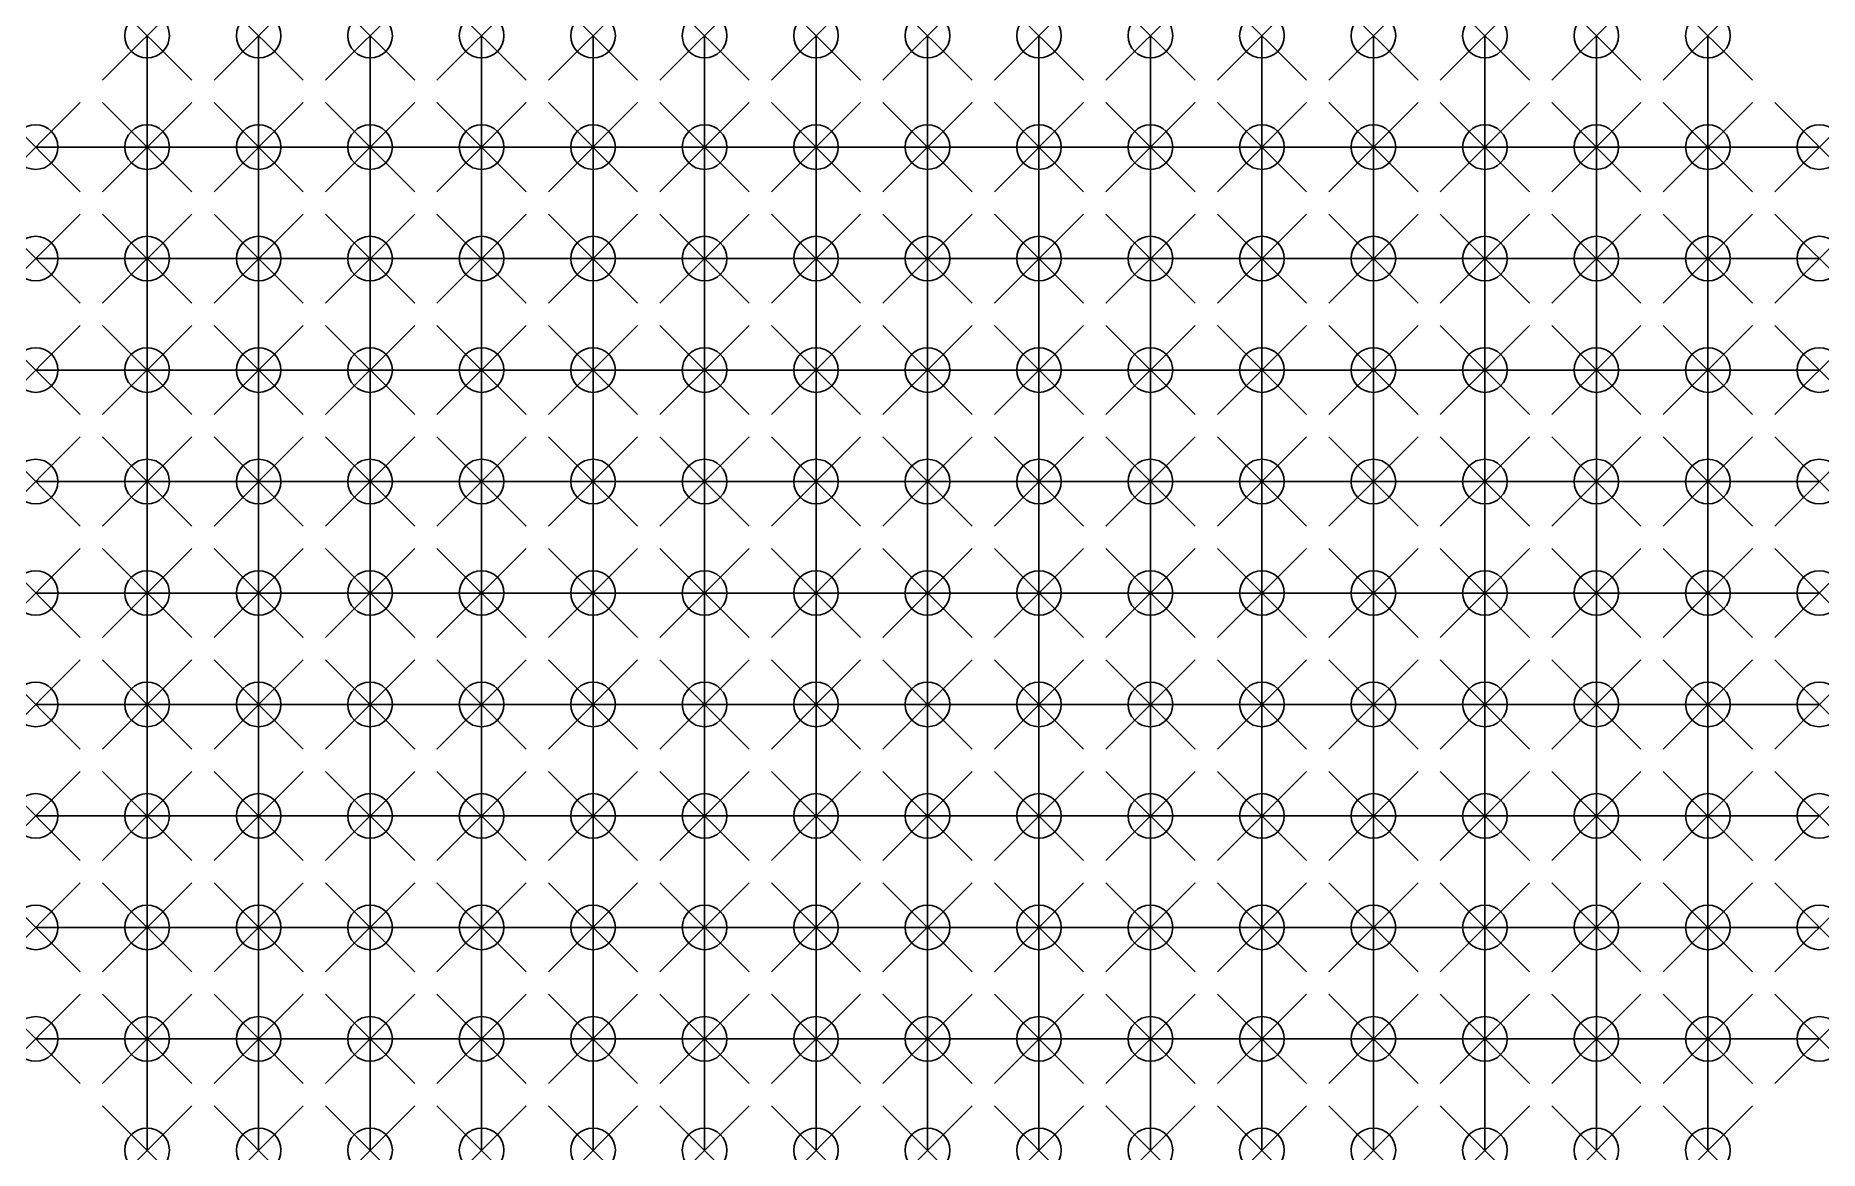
# Model space of a CAD drawing. Header units: inches. Extents: x 0 to 40, y 0 to 25.
import ezdxf

# ---------------------------------------------------------------- set-up
doc = ezdxf.new("R2010")
doc.units = ezdxf.units.IN
doc.header["$MEASUREMENT"] = 0
doc.header["$PDMODE"] = 35
for name, color, linetype in [('GF_Glass_01', 210, 'Continuous'), ('GF_Glass_02', 210, 'Continuous'), ('GF_Glass_03', 210, 'Continuous'), ('GF_Glass_04', 210, 'Continuous'), ('GF_Glass_05', 210, 'Continuous'), ('NF_Glassload', 150, 'Continuous'), ('NF_RestraintsXYZ', 70, 'Continuous'), ('NF_Windload_01', 40, 'Continuous'), ('NF_Windload_02', 40, 'Continuous'), ('NF_Windload_03', 40, 'Continuous'), ('NF_Windload_04', 40, 'Continuous'), ('NF_Windload_05', 40, 'Continuous'), ('NF_Windload_06', 40, 'Continuous'), ('NF_Windload_07', 40, 'Continuous'), ('NF_Windload_08', 40, 'Continuous'), ('NF_Windload_09', 40, 'Continuous')]:
    doc.layers.add(name, color=color, linetype=linetype)

msp = doc.modelspace()

# ---------------------------------------------------------------- linework, layer by layer
for p, q in [((2.5, 25), (2.5, 22.5)), ((5, 25), (5, 22.5)), ((7.5, 25), (7.5, 22.5)), ((10, 25), (10, 22.5)), ((12.5, 25), (12.5, 22.5)), ((15, 25), (15, 22.5)), ((17.5, 25), (17.5, 22.5)), ((20, 25), (20, 22.5)), ((22.5, 25), (22.5, 22.5)), ((25, 25), (25, 22.5)), ((27.5, 25), (27.5, 22.5)), ((30, 25), (30, 22.5)), ((32.5, 25), (32.5, 22.5)), ((35, 25), (35, 22.5)), ((37.5, 25), (37.5, 22.5)), ((0, 22.5), (2.5, 22.5)), ((2.5, 22.5), (2.5, 20)), ((2.5, 22.5), (5, 22.5)), ((5, 22.5), (5, 20)), ((5, 22.5), (7.5, 22.5)), ((7.5, 22.5), (7.5, 20)), ((7.5, 22.5), (10, 22.5)), ((10, 22.5), (10, 20)), ((10, 22.5), (12.5, 22.5)), ((12.5, 22.5), (12.5, 20)), ((12.5, 22.5), (15, 22.5)), ((15, 22.5), (15, 20)), ((15, 22.5), (17.5, 22.5)), ((17.5, 22.5), (17.5, 20)), ((17.5, 22.5), (20, 22.5)), ((20, 22.5), (20, 20)), ((20, 22.5), (22.5, 22.5)), ((22.5, 22.5), (22.5, 20)), ((22.5, 22.5), (25, 22.5)), ((25, 22.5), (25, 20)), ((25, 22.5), (27.5, 22.5)), ((27.5, 22.5), (27.5, 20)), ((27.5, 22.5), (30, 22.5)), ((30, 22.5), (30, 20)), ((30, 22.5), (32.5, 22.5)), ((32.5, 22.5), (32.5, 20)), ((32.5, 22.5), (35, 22.5)), ((35, 22.5), (35, 20)), ((35, 22.5), (37.5, 22.5)), ((37.5, 22.5), (37.5, 20)), ((37.5, 22.5), (40, 22.5)), ((0, 20), (2.5, 20)), ((2.5, 20), (2.5, 17.5)), ((2.5, 20), (5, 20)), ((5, 20), (5, 17.5)), ((5, 20), (7.5, 20)), ((7.5, 20), (7.5, 17.5)), ((7.5, 20), (10, 20)), ((10, 20), (10, 17.5)), ((10, 20), (12.5, 20)), ((12.5, 20), (12.5, 17.5)), ((12.5, 20), (15, 20)), ((15, 20), (15, 17.5)), ((15, 20), (17.5, 20)), ((17.5, 20), (17.5, 17.5)), ((17.5, 20), (20, 20)), ((20, 20), (20, 17.5)), ((20, 20), (22.5, 20)), ((22.5, 20), (22.5, 17.5)), ((22.5, 20), (25, 20)), ((25, 20), (25, 17.5)), ((25, 20), (27.5, 20)), ((27.5, 20), (27.5, 17.5)), ((27.5, 20), (30, 20)), ((30, 20), (30, 17.5)), ((30, 20), (32.5, 20)), ((32.5, 20), (32.5, 17.5)), ((32.5, 20), (35, 20)), ((35, 20), (35, 17.5)), ((35, 20), (37.5, 20)), ((37.5, 20), (37.5, 17.5)), ((37.5, 20), (40, 20)), ((0, 17.5), (2.5, 17.5)), ((2.5, 17.5), (2.5, 15)), ((2.5, 17.5), (5, 17.5)), ((5, 17.5), (5, 15)), ((5, 17.5), (7.5, 17.5)), ((7.5, 17.5), (7.5, 15)), ((7.5, 17.5), (10, 17.5)), ((10, 17.5), (10, 15)), ((10, 17.5), (12.5, 17.5)), ((12.5, 17.5), (12.5, 15)), ((12.5, 17.5), (15, 17.5)), ((15, 17.5), (15, 15)), ((15, 17.5), (17.5, 17.5)), ((17.5, 17.5), (17.5, 15)), ((17.5, 17.5), (20, 17.5)), ((20, 17.5), (20, 15)), ((20, 17.5), (22.5, 17.5)), ((22.5, 17.5), (22.5, 15)), ((22.5, 17.5), (25, 17.5)), ((25, 17.5), (25, 15)), ((25, 17.5), (27.5, 17.5)), ((27.5, 17.5), (27.5, 15)), ((27.5, 17.5), (30, 17.5)), ((30, 17.5), (30, 15)), ((30, 17.5), (32.5, 17.5)), ((32.5, 17.5), (32.5, 15)), ((32.5, 17.5), (35, 17.5)), ((35, 17.5), (35, 15)), ((35, 17.5), (37.5, 17.5)), ((37.5, 17.5), (37.5, 15)), ((37.5, 17.5), (40, 17.5)), ((0, 15), (2.5, 15)), ((2.5, 15), (2.5, 12.5)), ((2.5, 15), (5, 15)), ((5, 15), (5, 12.5)), ((5, 15), (7.5, 15)), ((7.5, 15), (7.5, 12.5)), ((7.5, 15), (10, 15)), ((10, 15), (10, 12.5)), ((10, 15), (12.5, 15)), ((12.5, 15), (12.5, 12.5)), ((12.5, 15), (15, 15)), ((15, 15), (15, 12.5)), ((15, 15), (17.5, 15)), ((17.5, 15), (17.5, 12.5)), ((17.5, 15), (20, 15)), ((20, 15), (20, 12.5)), ((20, 15), (22.5, 15)), ((22.5, 15), (22.5, 12.5)), ((22.5, 15), (25, 15)), ((25, 15), (25, 12.5)), ((25, 15), (27.5, 15)), ((27.5, 15), (27.5, 12.5)), ((27.5, 15), (30, 15)), ((30, 15), (30, 12.5)), ((30, 15), (32.5, 15)), ((32.5, 15), (32.5, 12.5)), ((32.5, 15), (35, 15)), ((35, 15), (35, 12.5)), ((35, 15), (37.5, 15)), ((37.5, 15), (37.5, 12.5)), ((37.5, 15), (40, 15)), ((0, 12.5), (2.5, 12.5)), ((2.5, 12.5), (2.5, 10)), ((2.5, 12.5), (5, 12.5)), ((5, 12.5), (5, 10)), ((5, 12.5), (7.5, 12.5)), ((7.5, 12.5), (7.5, 10)), ((7.5, 12.5), (10, 12.5)), ((10, 12.5), (10, 10)), ((10, 12.5), (12.5, 12.5)), ((12.5, 12.5), (12.5, 10)), ((12.5, 12.5), (15, 12.5)), ((15, 12.5), (15, 10)), ((15, 12.5), (17.5, 12.5)), ((17.5, 12.5), (17.5, 10)), ((17.5, 12.5), (20, 12.5)), ((20, 12.5), (20, 10)), ((20, 12.5), (22.5, 12.5)), ((22.5, 12.5), (22.5, 10)), ((22.5, 12.5), (25, 12.5)), ((25, 12.5), (25, 10)), ((25, 12.5), (27.5, 12.5)), ((27.5, 12.5), (27.5, 10)), ((27.5, 12.5), (30, 12.5)), ((30, 12.5), (30, 10)), ((30, 12.5), (32.5, 12.5)), ((32.5, 12.5), (32.5, 10)), ((32.5, 12.5), (35, 12.5)), ((35, 12.5), (35, 10)), ((35, 12.5), (37.5, 12.5)), ((37.5, 12.5), (37.5, 10)), ((37.5, 12.5), (40, 12.5)), ((0, 10), (2.5, 10)), ((2.5, 10), (2.5, 7.5)), ((2.5, 10), (5, 10)), ((5, 10), (5, 7.5)), ((5, 10), (7.5, 10)), ((7.5, 10), (7.5, 7.5)), ((7.5, 10), (10, 10)), ((10, 10), (10, 7.5)), ((10, 10), (12.5, 10)), ((12.5, 10), (12.5, 7.5)), ((12.5, 10), (15, 10)), ((15, 10), (15, 7.5)), ((15, 10), (17.5, 10)), ((17.5, 10), (17.5, 7.5)), ((17.5, 10), (20, 10)), ((20, 10), (20, 7.5)), ((20, 10), (22.5, 10)), ((22.5, 10), (22.5, 7.5)), ((22.5, 10), (25, 10)), ((25, 10), (25, 7.5)), ((25, 10), (27.5, 10)), ((27.5, 10), (27.5, 7.5)), ((27.5, 10), (30, 10)), ((30, 10), (30, 7.5)), ((30, 10), (32.5, 10)), ((32.5, 10), (32.5, 7.5)), ((32.5, 10), (35, 10)), ((35, 10), (35, 7.5)), ((35, 10), (37.5, 10)), ((37.5, 10), (37.5, 7.5)), ((37.5, 10), (40, 10)), ((0, 7.5), (2.5, 7.5)), ((2.5, 7.5), (2.5, 5)), ((2.5, 7.5), (5, 7.5)), ((5, 7.5), (5, 5)), ((5, 7.5), (7.5, 7.5)), ((7.5, 7.5), (7.5, 5)), ((7.5, 7.5), (10, 7.5)), ((10, 7.5), (10, 5)), ((10, 7.5), (12.5, 7.5)), ((12.5, 7.5), (12.5, 5)), ((12.5, 7.5), (15, 7.5)), ((15, 7.5), (15, 5)), ((15, 7.5), (17.5, 7.5)), ((17.5, 7.5), (17.5, 5)), ((17.5, 7.5), (20, 7.5)), ((20, 7.5), (20, 5)), ((20, 7.5), (22.5, 7.5)), ((22.5, 7.5), (22.5, 5)), ((22.5, 7.5), (25, 7.5)), ((25, 7.5), (25, 5)), ((25, 7.5), (27.5, 7.5)), ((27.5, 7.5), (27.5, 5)), ((27.5, 7.5), (30, 7.5)), ((30, 7.5), (30, 5)), ((30, 7.5), (32.5, 7.5)), ((32.5, 7.5), (32.5, 5)), ((32.5, 7.5), (35, 7.5)), ((35, 7.5), (35, 5)), ((35, 7.5), (37.5, 7.5)), ((37.5, 7.5), (37.5, 5)), ((37.5, 7.5), (40, 7.5)), ((0, 5), (2.5, 5)), ((2.5, 5), (2.5, 2.5)), ((2.5, 5), (5, 5)), ((5, 5), (5, 2.5)), ((5, 5), (7.5, 5)), ((7.5, 5), (7.5, 2.5)), ((7.5, 5), (10, 5)), ((10, 5), (10, 2.5)), ((10, 5), (12.5, 5)), ((12.5, 5), (12.5, 2.5)), ((12.5, 5), (15, 5)), ((15, 5), (15, 2.5)), ((15, 5), (17.5, 5)), ((17.5, 5), (17.5, 2.5)), ((17.5, 5), (20, 5)), ((20, 5), (20, 2.5)), ((20, 5), (22.5, 5)), ((22.5, 5), (22.5, 2.5)), ((22.5, 5), (25, 5)), ((25, 5), (25, 2.5)), ((25, 5), (27.5, 5)), ((27.5, 5), (27.5, 2.5)), ((27.5, 5), (30, 5)), ((30, 5), (30, 2.5)), ((30, 5), (32.5, 5)), ((32.5, 5), (32.5, 2.5)), ((32.5, 5), (35, 5)), ((35, 5), (35, 2.5)), ((35, 5), (37.5, 5)), ((37.5, 5), (37.5, 2.5)), ((37.5, 5), (40, 5)), ((0, 2.5), (2.5, 2.5)), ((2.5, 2.5), (2.5, 0)), ((2.5, 2.5), (5, 2.5)), ((5, 2.5), (5, 0)), ((5, 2.5), (7.5, 2.5)), ((7.5, 2.5), (7.5, 0)), ((7.5, 2.5), (10, 2.5)), ((10, 2.5), (10, 0)), ((10, 2.5), (12.5, 2.5)), ((12.5, 2.5), (12.5, 0)), ((12.5, 2.5), (15, 2.5)), ((15, 2.5), (15, 0)), ((15, 2.5), (17.5, 2.5)), ((17.5, 2.5), (17.5, 0)), ((17.5, 2.5), (20, 2.5)), ((20, 2.5), (20, 0)), ((20, 2.5), (22.5, 2.5)), ((22.5, 2.5), (22.5, 0)), ((22.5, 2.5), (25, 2.5)), ((25, 2.5), (25, 0)), ((25, 2.5), (27.5, 2.5)), ((27.5, 2.5), (27.5, 0)), ((27.5, 2.5), (30, 2.5)), ((30, 2.5), (30, 0)), ((30, 2.5), (32.5, 2.5)), ((32.5, 2.5), (32.5, 0)), ((32.5, 2.5), (35, 2.5)), ((35, 2.5), (35, 0)), ((35, 2.5), (37.5, 2.5)), ((37.5, 2.5), (37.5, 0)), ((37.5, 2.5), (40, 2.5))]:
    msp.add_line(p, q)
at = {"layer": 'GF_Glass_01'}
for p in [(2.5, 2.5), (5, 2.5), (2.5, 0), (5, 0)]:
    msp.add_point(p, dxfattribs=at)
at = {"layer": 'GF_Glass_02'}
for p in [(7.5, 7.5), (10, 7.5), (7.5, 5), (10, 5)]:
    msp.add_point(p, dxfattribs=at)
at = {"layer": 'GF_Glass_03'}
for p in [(15, 12.5), (17.5, 12.5), (15, 10), (17.5, 10)]:
    msp.add_point(p, dxfattribs=at)
at = {"layer": 'GF_Glass_04'}
for p in [(10, 20), (12.5, 20), (10, 17.5), (12.5, 17.5)]:
    msp.add_point(p, dxfattribs=at)
at = {"layer": 'GF_Glass_05'}
for p in [(2.5, 25), (5, 25), (2.5, 22.5), (5, 22.5)]:
    msp.add_point(p, dxfattribs=at)
at = {"layer": 'NF_Glassload'}
for p in [(2.5, 22.5), (5, 22.5), (7.5, 22.5), (10, 22.5), (12.5, 22.5), (15, 22.5), (17.5, 22.5), (20, 22.5), (22.5, 22.5), (25, 22.5), (27.5, 22.5), (30, 22.5), (32.5, 22.5), (35, 22.5), (37.5, 22.5), (2.5, 20), (5, 20), (7.5, 20), (10, 20), (12.5, 20), (15, 20), (17.5, 20), (20, 20), (22.5, 20), (25, 20), (27.5, 20), (30, 20), (32.5, 20), (35, 20), (37.5, 20), (2.5, 17.5), (5, 17.5), (7.5, 17.5), (10, 17.5), (12.5, 17.5), (15, 17.5), (17.5, 17.5), (20, 17.5), (22.5, 17.5), (25, 17.5), (27.5, 17.5), (30, 17.5), (32.5, 17.5), (35, 17.5), (37.5, 17.5), (2.5, 15), (5, 15), (7.5, 15), (10, 15), (12.5, 15), (15, 15), (17.5, 15), (20, 15), (22.5, 15), (25, 15), (27.5, 15), (30, 15), (32.5, 15), (35, 15), (37.5, 15), (2.5, 12.5), (5, 12.5), (7.5, 12.5), (10, 12.5), (12.5, 12.5), (15, 12.5), (17.5, 12.5), (20, 12.5), (22.5, 12.5), (25, 12.5), (27.5, 12.5), (30, 12.5), (32.5, 12.5), (35, 12.5), (37.5, 12.5), (2.5, 10), (5, 10), (7.5, 10), (10, 10), (12.5, 10), (15, 10), (17.5, 10), (20, 10), (22.5, 10), (25, 10), (27.5, 10), (30, 10), (32.5, 10), (35, 10), (37.5, 10), (2.5, 7.5), (5, 7.5), (7.5, 7.5), (10, 7.5), (12.5, 7.5), (15, 7.5), (17.5, 7.5), (20, 7.5), (22.5, 7.5), (25, 7.5), (27.5, 7.5), (30, 7.5), (32.5, 7.5), (35, 7.5), (37.5, 7.5), (2.5, 5), (5, 5), (7.5, 5), (10, 5), (12.5, 5), (15, 5), (17.5, 5), (20, 5), (22.5, 5), (25, 5), (27.5, 5), (30, 5), (32.5, 5), (35, 5), (37.5, 5), (2.5, 2.5), (5, 2.5), (7.5, 2.5), (10, 2.5), (12.5, 2.5), (15, 2.5), (17.5, 2.5), (20, 2.5), (22.5, 2.5), (25, 2.5), (27.5, 2.5), (30, 2.5), (32.5, 2.5), (35, 2.5), (37.5, 2.5)]:
    msp.add_point(p, dxfattribs=at)
at = {"layer": 'NF_RestraintsXYZ'}
for p in [(2.5, 25), (5, 25), (7.5, 25), (10, 25), (12.5, 25), (15, 25), (17.5, 25), (20, 25), (22.5, 25), (25, 25), (27.5, 25), (30, 25), (32.5, 25), (35, 25), (37.5, 25), (0, 22.5), (40, 22.5), (0, 20), (40, 20), (0, 17.5), (40, 17.5), (0, 15), (40, 15), (0, 12.5), (40, 12.5), (0, 10), (40, 10), (0, 7.5), (40, 7.5), (0, 5), (40, 5), (0, 2.5), (40, 2.5), (2.5, 0), (5, 0), (7.5, 0), (10, 0), (12.5, 0), (15, 0), (17.5, 0), (20, 0), (22.5, 0), (25, 0), (27.5, 0), (30, 0), (32.5, 0), (35, 0), (37.5, 0)]:
    msp.add_point(p, dxfattribs=at)
at = {"layer": 'NF_Windload_01'}
for p in [(2.5, 2.5), (5, 2.5), (7.5, 2.5), (10, 2.5), (12.5, 2.5), (15, 2.5), (17.5, 2.5), (20, 2.5), (22.5, 2.5), (25, 2.5), (27.5, 2.5), (30, 2.5), (32.5, 2.5), (35, 2.5), (37.5, 2.5)]:
    msp.add_point(p, dxfattribs=at)
at = {"layer": 'NF_Windload_02'}
for p in [(2.5, 5), (5, 5), (7.5, 5), (10, 5), (12.5, 5), (15, 5), (17.5, 5), (20, 5), (22.5, 5), (25, 5), (27.5, 5), (30, 5), (32.5, 5), (35, 5), (37.5, 5)]:
    msp.add_point(p, dxfattribs=at)
at = {"layer": 'NF_Windload_03'}
for p in [(2.5, 7.5), (5, 7.5), (7.5, 7.5), (10, 7.5), (12.5, 7.5), (15, 7.5), (17.5, 7.5), (20, 7.5), (22.5, 7.5), (25, 7.5), (27.5, 7.5), (30, 7.5), (32.5, 7.5), (35, 7.5), (37.5, 7.5)]:
    msp.add_point(p, dxfattribs=at)
at = {"layer": 'NF_Windload_04'}
for p in [(2.5, 10), (5, 10), (7.5, 10), (10, 10), (12.5, 10), (15, 10), (17.5, 10), (20, 10), (22.5, 10), (25, 10), (27.5, 10), (30, 10), (32.5, 10), (35, 10), (37.5, 10)]:
    msp.add_point(p, dxfattribs=at)
at = {"layer": 'NF_Windload_05'}
for p in [(2.5, 12.5), (5, 12.5), (7.5, 12.5), (10, 12.5), (12.5, 12.5), (15, 12.5), (17.5, 12.5), (20, 12.5), (22.5, 12.5), (25, 12.5), (27.5, 12.5), (30, 12.5), (32.5, 12.5), (35, 12.5), (37.5, 12.5)]:
    msp.add_point(p, dxfattribs=at)
at = {"layer": 'NF_Windload_06'}
for p in [(2.5, 15), (5, 15), (7.5, 15), (10, 15), (12.5, 15), (15, 15), (17.5, 15), (20, 15), (22.5, 15), (25, 15), (27.5, 15), (30, 15), (32.5, 15), (35, 15), (37.5, 15)]:
    msp.add_point(p, dxfattribs=at)
at = {"layer": 'NF_Windload_07'}
for p in [(2.5, 17.5), (5, 17.5), (7.5, 17.5), (10, 17.5), (12.5, 17.5), (15, 17.5), (17.5, 17.5), (20, 17.5), (22.5, 17.5), (25, 17.5), (27.5, 17.5), (30, 17.5), (32.5, 17.5), (35, 17.5), (37.5, 17.5)]:
    msp.add_point(p, dxfattribs=at)
at = {"layer": 'NF_Windload_08'}
for p in [(2.5, 20), (5, 20), (7.5, 20), (10, 20), (12.5, 20), (15, 20), (17.5, 20), (20, 20), (22.5, 20), (25, 20), (27.5, 20), (30, 20), (32.5, 20), (35, 20), (37.5, 20)]:
    msp.add_point(p, dxfattribs=at)
at = {"layer": 'NF_Windload_09'}
for p in [(2.5, 22.5), (5, 22.5), (7.5, 22.5), (10, 22.5), (12.5, 22.5), (15, 22.5), (17.5, 22.5), (20, 22.5), (22.5, 22.5), (25, 22.5), (27.5, 22.5), (30, 22.5), (32.5, 22.5), (35, 22.5), (37.5, 22.5)]:
    msp.add_point(p, dxfattribs=at)

doc.saveas('drawing.dxf')
